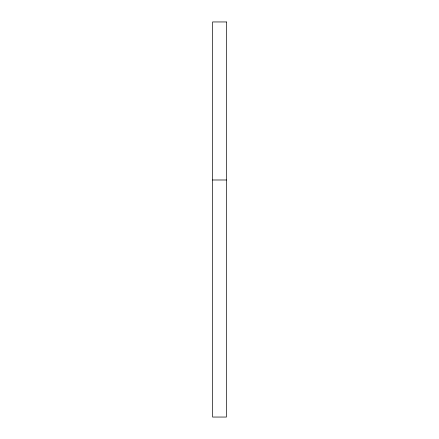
<?xml version="1.0" encoding="UTF-8"?>
<svg xmlns="http://www.w3.org/2000/svg" width="439" height="439" viewBox="0 0 439 439"><rect width="100%" height="100%" fill="white"/><g stroke="black" fill="none" stroke-linecap="round" stroke-linejoin="round"><path stroke-width="0.66" d="M212.586 179.99L226.414 179.99M226.414 21.95L212.586 21.95L212.586 417.05L226.414 417.05L226.414 21.95"/></g></svg>
